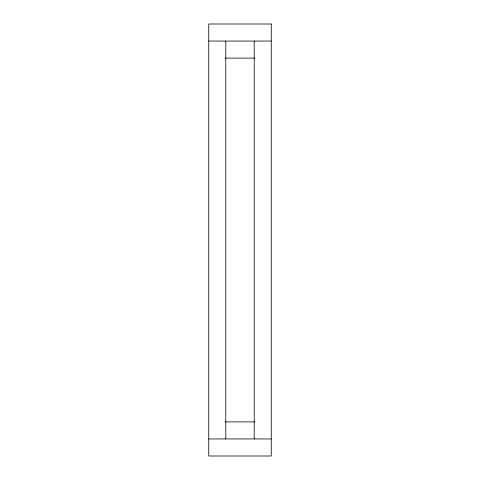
<?xml version="1.0" encoding="UTF-8"?>
<svg xmlns="http://www.w3.org/2000/svg" width="480" height="480" viewBox="0 0 480 480"><rect width="100%" height="100%" fill="white"/><g stroke="black" fill="none" stroke-linecap="round" stroke-linejoin="round"><path stroke-width="0.72" d="M208.734 41.052L271.266 41.052M225.114 58.104L254.886 58.104M225.114 421.896L254.886 421.896M208.734 438.948L271.266 438.948M254.208 41.052L254.208 438.948M225.792 41.052L225.792 438.948M271.266 24L208.734 24L208.734 456L271.266 456L271.266 24"/></g></svg>
